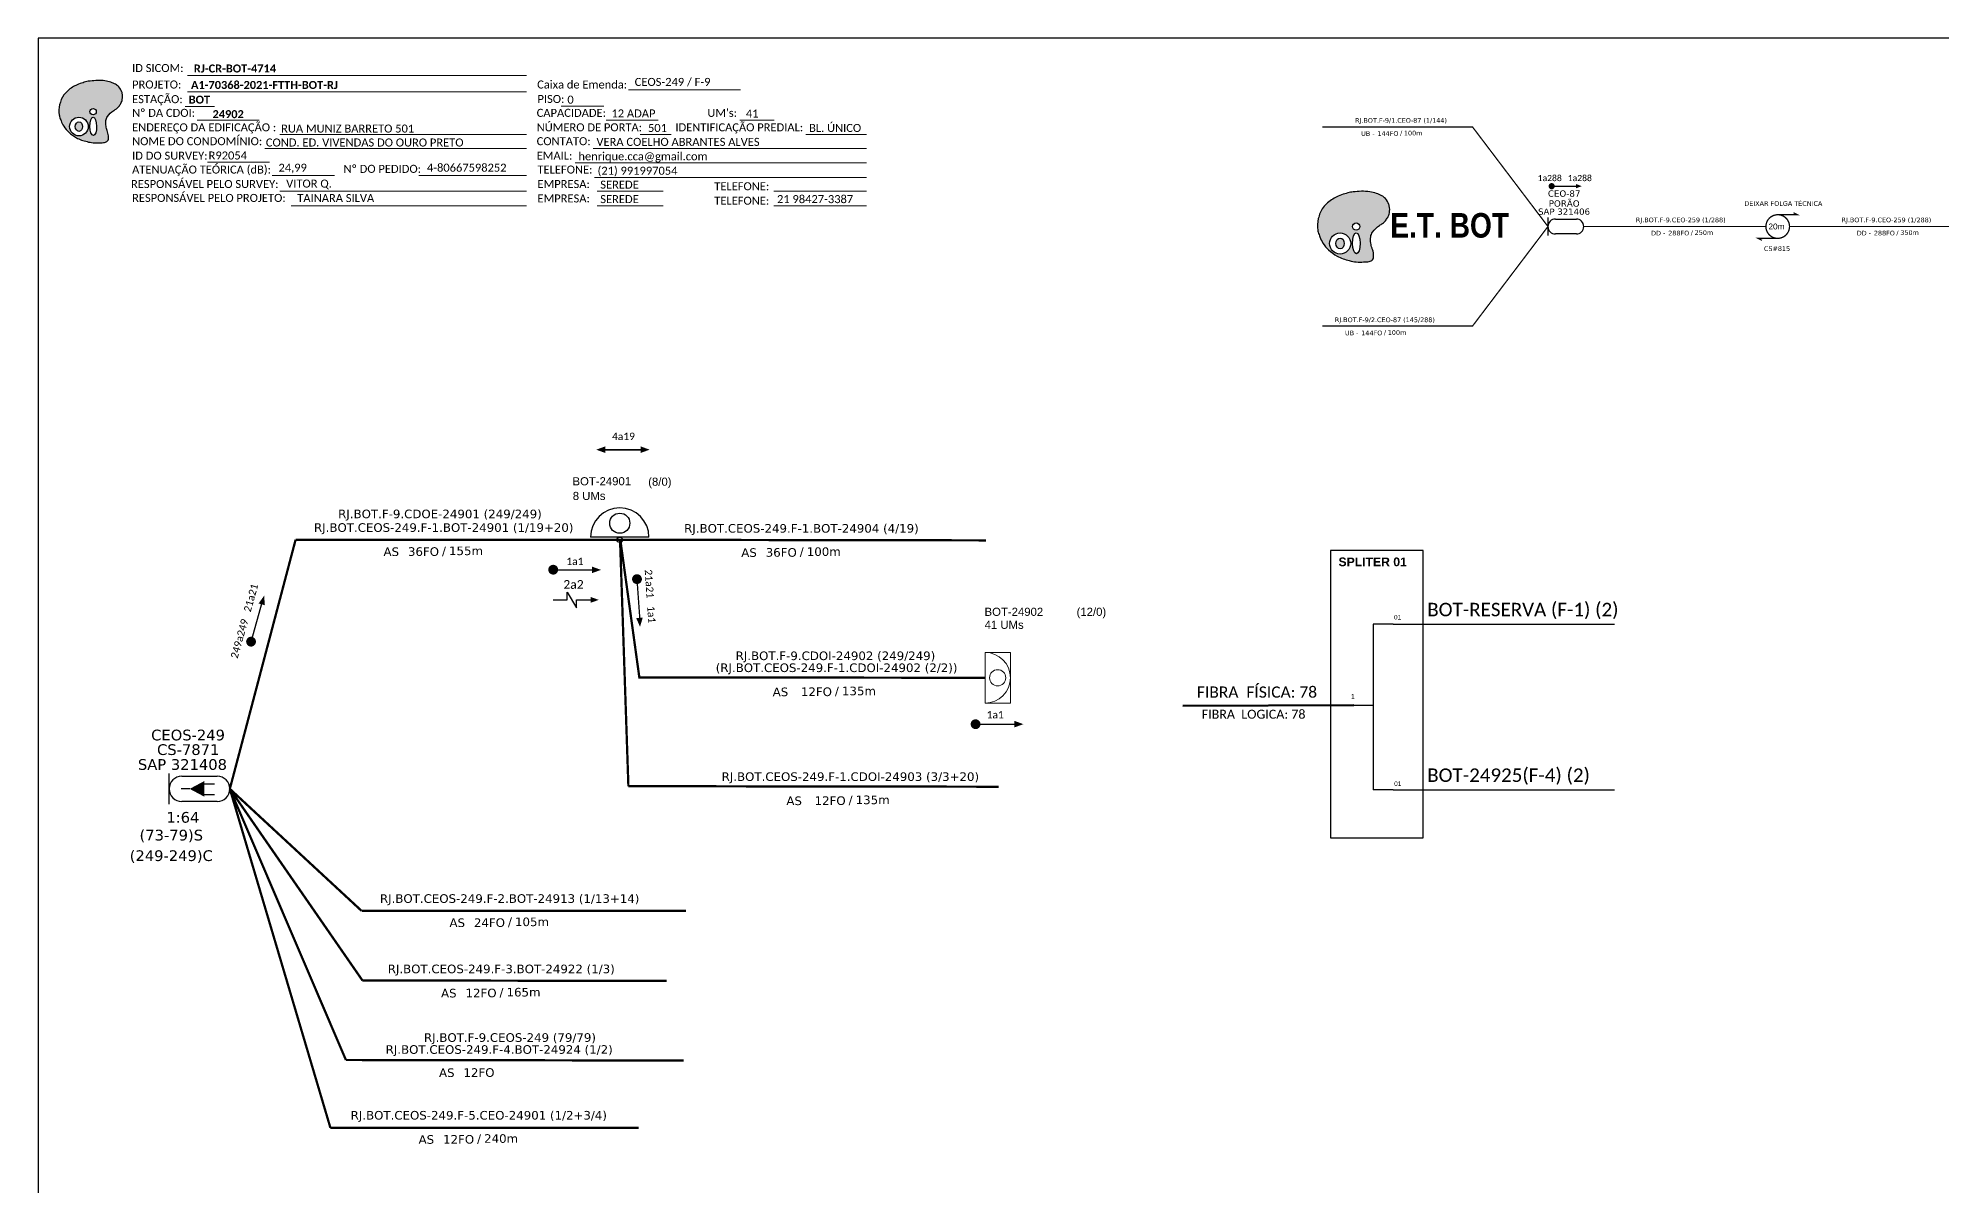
# Model space of a CAD drawing. Extents: x -89 to 749, y 705 to 1299.
# Drawn here: x -89.3 to 337.3, y 1041.9 to 1299 of the extents above; entities that cross this region are included whole.
import ezdxf
from ezdxf.enums import TextEntityAlignment as Align

# ---------------------------------------------------------------- set-up
doc = ezdxf.new("R2010")
doc.units = 0
for name, color, linetype, lineweight in [("20.0-LEGENDA DOS CDO'S", 1, 'Continuous', 0), ('20.1-CDO_INTERIOR', 1, 'Continuous', 0), ('20.2-CDO_POSTE', 1, 'Continuous', 5), ('40.1-ETIQUETAS', 1, 'Continuous', 20)]:
    doc.layers.add(name, color=color, linetype=linetype, lineweight=lineweight)
for name, color, linetype in [('20.4-CEOS', 1, 'Continuous'), ('20.5-CABO AÉREO', 1, 'Continuous'), ('20.5-CEO', 1, 'Continuous'), ('CAP a instalar', 1, 'Continuous'), ('E.T.', 7, 'Continuous'), ('label_cabos', 7, 'Continuous'), ('SETA', 7, 'Continuous'), ('texto', 255, 'Continuous'), ('UNIFILAR', 7, 'Continuous')]:
    doc.layers.add(name, color=color, linetype=linetype)
doc.styles.add('ARIAL', font='arial.ttf')
doc.styles.add('siredit', font='verdana.ttf')
doc.styles.get("Standard").update_dxf_attribs({"font": 'arial.ttf'})
doc.styles.add('SWISS BIT', font='swisscb.ttf')
doc.styles.add('WMF-Calibri0', font='calibri.ttf')
doc.styles.add('WMF-Calibri1', font='calibrib.ttf')
doc.linetypes.add('FENCELINE1', pattern='A,0.25,-0.1,[133,ltypeshp.shx,S=0.1,R=0,X=-0.1,Y=0],-0.1,1', length=1.45)

# ---------------------------------------------------------------- blocks, each defined once
blk = doc.blocks.new('OI')
h = blk.add_hatch(color=40)
edge = h.paths.add_edge_path()
edge.add_spline(control_points=[(4.35, -0.67), (3.92, -0.99), (3.26, -1.5), (2.81, -2.59), (2.9, -3.5), (3.06, -4.27), (3.31, -4.85), (3.37, -5.39), (3.4, -5.88), (3.2, -6.4), (2.54, -6.61), (1.65, -6.63), (0.55, -6.67), (-0.56, -6.42), (-1.61, -6.14), (-2.77, -5.61), (-3.92, -4.77), (-4.89, -3.7), (-5.34, -2.65), (-5.6, -1.94), (-5.85, -0.96), (-5.71, 0.47), (-5.1, 2.02), (-4.14, 3.02), (-3.3, 3.61), (-2.37, 4.16), (-1.36, 4.44), (-0.56, 4.7), (0.79, 4.85), (2.24, 4.97), (3.79, 4.57), (4.67, 4.21), (5.44, 3.65), (5.76, 2.99), (6.03, 2.21), (6.01, 1.46), (5.72, 0.64), (5.31, 0.08), (4.88, -0.38), (4.51, -0.55), (4.35, -0.67)], knot_values=[0, 0, 0, 0, 1.60434, 2.417191, 3.427595, 4.282808, 4.776746, 5.304182, 5.888771, 6.258406, 6.858137, 7.79129, 8.986195, 10.124242, 11.187857, 12.242908, 13.953784, 15.414161, 16.515391, 17.349188, 17.675853, 19.552021, 21.515531, 22.568638, 23.63245, 24.621084, 25.782718, 26.745347, 27.142653, 29.870543, 31.004649, 31.921532, 32.709589, 33.801391, 34.042471, 35.192333, 35.971461, 36.628871, 37.254359, 37.836911, 37.836911, 37.836911, 37.836911], degree=3, periodic=0)
h.paths.add_polyline_path([(1.13, -0.87, -1), (-0.04, -0.87, -1)], flags=16)
edge = h.paths.add_edge_path(flags=16)
edge.add_ellipse((0.56, -3.59), major_axis=(-0.02, 1.71), ratio=0.361305, start_angle=0, end_angle=360)
h.paths.add_polyline_path([(-0.36, -3.62, -1), (-3.8, -3.62, -1)], flags=16)
edge = h.paths.add_edge_path(flags=0)
edge.add_ellipse((-2.08, -3.62), major_axis=(0, 0.885), ratio=0.758294, start_angle=0, end_angle=360)
at = {"color": 40}
for centre, radius in [((-2.08, -3.62), 1.72), ((0.54, -0.87), 0.587)]:
    blk.add_circle(centre, radius, dxfattribs=at)
blk.add_ellipse((-2.08, -3.62), major_axis=(0, 0.885), ratio=0.758294, start_param=-3.141592653589792, end_param=3.141592653589792, dxfattribs=at)
blk.add_ellipse((0.56, -3.59), major_axis=(-0.02, 1.71), ratio=0.361305, dxfattribs=at)
at = {"color": 40, "start_tangent": (-0.800898, -0.598801), "end_tangent": (-0.800898, -0.598801)}
blk.add_spline([(4.35, -0.67), (3.2, -1.78), (2.9, -2.54), (2.92, -3.55), (3.12, -4.38), (3.28, -4.85), (3.37, -5.37), (3.35, -5.95), (3.2, -6.29), (2.66, -6.55), (1.73, -6.63), (0.54, -6.62), (-0.58, -6.41), (-1.6, -6.11), (-2.56, -5.67), (-3.95, -4.67), (-4.89, -3.56), (-5.37, -2.56), (-5.64, -1.78), (-5.72, -1.46), (-5.63, 0.42), (-4.84, 2.22), (-4.13, 2.99), (-3.27, 3.62), (-2.4, 4.09), (-1.3, 4.47), (-0.37, 4.72), (0.02, 4.77), (2.75, 4.8), (3.85, 4.53), (4.69, 4.16), (5.31, 3.68), (5.85, 2.73), (5.93, 2.5), (5.94, 1.35), (5.67, 0.62), (5.29, 0.08), (4.84, -0.36), (4.35, -0.67)], degree=3, dxfattribs=at)
blk = doc.blocks.new('CDOE-TEXTO PADRÃO')
at = {"layer": "20.0-LEGENDA DOS CDO'S", "color": 0, "style": 'ARIAL'}
for tag, p in [('CDO_N', (0.49, 7.39)), ('CORDOALHA', (0.5, 4.33)), ('SAP', (0.51, 1.67)), ('SPLITER_1', (0.59, -0.91)), ('SPLITER_2', (0.6, -3.55)), ('(XX-XX_F)S', (0.54, -8.29)), ('(XX-XX_L)S', (0.55, -10.83)), ('UMS', (0.55, -13.15))]:
    blk.add_attdef(tag, p, '', height=1.7, rotation=0.118, dxfattribs=at)
blk.add_attdef('FIBRAS_UTILIZADAS', text='', height=1.7, rotation=0.118, dxfattribs=at).set_placement((19.77, 7.43), align=Align.CENTER)
blk = doc.blocks.new('ETIQUETA_RS5F')
at = {"layer": '40.1-ETIQUETAS', "color": 0, "style": 'siredit'}
blk.add_text('/', height=1.5, dxfattribs=at).set_placement((1.58, -1.95), align=Align.MIDDLE_RIGHT)
for tag, p in [('ETIQUETA_R_PRIMARIA', (1.21, 4.1)), ('ETIQUETA_R_SECUNDARIA', (1.21, 2.1)), ('F_ATIVAS/F_MORTAS', (1.14, -4.24))]:
    blk.add_attdef(tag, text='', height=1.5, dxfattribs=at).set_placement(p, align=Align.MIDDLE_CENTER)
for tag, p in [('TIPO_CABO', (-6.58, -2.12)), ('CAP_CABO', (0.4, -2.09))]:
    blk.add_attdef(tag, text='', height=1.5, dxfattribs=at).set_placement(p, align=Align.MIDDLE_RIGHT)
blk.add_attdef('METROS', text='', height=1.5, dxfattribs=at).set_placement((2.14, -1.95), align=Align.MIDDLE_LEFT)
for tag, p in [('FUSÃO_1', (0.85, -8.39)), ('FUSÃO_2', (0.85, -10.6)), ('FUSÃO_3', (0.85, -12.93)), ('FUSÃO_4', (0.85, -15.14)), ('FUSÃO_5', (0.85, -17.16))]:
    blk.add_attdef(tag, text='', height=1.5, dxfattribs=at).set_placement(p, align=Align.CENTER)
blk = doc.blocks.new('CDOI_INT')
at = {"layer": '20.1-CDO_INTERIOR', "color": 0, "lineweight": 18}
blk.add_lwpolyline([(4.25, -4.25), (4.25, 4.25), (0, 4.25), (0, -4.25)], close=True, dxfattribs=at)
blk.add_circle((2.12, 0), 1.36, dxfattribs=at)
blk.add_arc((0, 0), 4.25, 270, 90, dxfattribs=at)
at = {"layer": "20.0-LEGENDA DOS CDO'S", "color": 0, "style": 'ARIAL'}
for tag, p in [('CDO_N', (-0.08, 10.38)), ('SURVEY', (-0.08, 8.2)), ('SPLITER_1', (21.18, 10.38)), ('SPLITER_2', (21.19, 8.68)), ('SAP', (-0.08, 6.23)), ('1:XX', (5.94, -2.22)), ('UMS', (5.94, -4.24))]:
    blk.add_attdef(tag, p, '', height=1.36, dxfattribs=at)
blk.add_attdef('FIBRAS_UTILIZADAS', text='', height=1.36, dxfattribs=at).set_placement((15.34, 10.38), align=Align.CENTER)

msp = doc.modelspace()

# ---------------------------------------------------------------- linework, layer by layer
at = {"color": 7}
for p, q in [((221.03, 1184.25), (200.29, 1184.25)), ((200.29, 1184.25), (200.29, 1119.86)), ((221.03, 1119.86), (221.03, 1184.25)), ((200.29, 1119.86), (221.03, 1119.86))]:
    msp.add_line(p, q, dxfattribs=at)
at = {"color": 7, "linetype": 'Continuous'}
for p, q in [((209.85, 1167.78), (209.85, 1130.66)), ((214.29, 1167.78), (209.85, 1167.78)), ((205.47, 1149.6), (209.83, 1149.6)), ((214.29, 1130.66), (209.85, 1130.66))]:
    msp.add_line(p, q, dxfattribs=at)
at = {"color": 10, "linetype": 'Continuous'}
for p, q in [((214.29, 1167.78), (263.93, 1167.76)), ((214.29, 1130.67), (263.93, 1130.66))]:
    msp.add_line(p, q, dxfattribs=at)
msp.add_lwpolyline([(-89.32, 705.02), (749.25, 705.02), (749.25, 1299.02), (-89.32, 1299.02), (-89.32, 705.02)])
at = {"color": 7, "lineweight": 0}
for points in [[(-55.85, 1290.67), (20.13, 1290.67)], [(-55.85, 1286.98), (20.13, 1286.98)], [(42.97, 1287.47), (68.1, 1287.47)], [(-56.36, 1283.7), (-49.81, 1283.7)], [(-53.7, 1280.63), (-39.76, 1280.63)], [(27.92, 1283.75), (37.41, 1283.75)], [(37.97, 1280.63), (49.59, 1280.63)], [(67.91, 1280.63), (75.58, 1280.63)], [(-35.13, 1277.4), (20.13, 1277.4)], [(45.56, 1277.4), (52.5, 1277.4)], [(82.73, 1277.4), (96.29, 1277.4)], [(-51.38, 1271.22), (-37.44, 1271.22)], [(-38.54, 1274.28), (20.13, 1274.28)], [(35.09, 1274.28), (96.32, 1274.28)], [(-36.84, 1268.25), (-22.9, 1268.25)], [(-4.01, 1268.26), (20.14, 1268.26)], [(31.05, 1271.05), (96.32, 1271.05)], [(35.33, 1267.81), (96.32, 1267.81)], [(-35.13, 1264.7), (20.13, 1264.7)], [(35.94, 1264.7), (50.74, 1264.7)], [(75.55, 1264.7), (96.32, 1264.7)], [(-32.64, 1261.46), (20.13, 1261.46)], [(35.94, 1261.46), (50.74, 1261.46)], [(75.55, 1261.46), (96.32, 1261.46)]]:
    msp.add_lwpolyline(points, dxfattribs=at)
at = {"color": 0}
for points, const_width in [([(249.47, 1265.85, 1), (250.17, 1265.85, 1)], 0.693), ([(300.47, 1259.46, 1.000012), (300.47, 1254.17, 0.999978)], 0.294)]:
    msp.add_lwpolyline(points, format="xyb", close=True, dxfattribs=dict(at, const_width=const_width))
at = {"color": 0, "const_width": 0.276}
for points in [[(300.47, 1259.46), (304.88, 1259.46), (304, 1259.9)], [(300.47, 1254.17), (296.06, 1254.17), (296.94, 1253.73)]]:
    msp.add_lwpolyline(points, dxfattribs=at)
at = {"const_width": 1.1}
for points in [[(25.55, 1179.95, 1), (26.65, 1179.95, 1)], [(44.84, 1178.39, 1), (44.91, 1177.29, 1)], [(-41.74, 1163.3, 1), (-41.45, 1164.36, 1)]]:
    msp.add_lwpolyline(points, format="xyb", close=True, dxfattribs=at)
at = {"color": 0}
msp.add_lwpolyline([(29.23, 1173.19), (29.23, 1174.94), (31.32, 1171.44), (31.32, 1173.19)], dxfattribs=at)
msp.add_lwpolyline([(120.19, 1145.34, 1.1, 1.1, 1), (121.29, 1145.34, 1.1, 1.1, 1)], format="xyseb", close=True)
at = {"layer": '20.4-CEOS', "color": 5}
for p, q in [((-57.13, 1133.7), (-49.18, 1133.7)), ((-49.18, 1128.03), (-57.13, 1128.03))]:
    msp.add_line(p, q, dxfattribs=at)
for points in [[(-59.96, 1127.45), (-59.96, 1134.28)], [(-55.35, 1130.86), (-57.26, 1130.86)], [(-52.21, 1131.99), (-49.8, 1131.99)], [(-52.21, 1129.63), (-49.8, 1129.63)]]:
    msp.add_lwpolyline(points, dxfattribs=at)
msp.add_lwpolyline([(-55.35, 1130.86, 0, 3.5, 0), (-52.07, 1130.86, 3.5, 3.5, 0)], format="xyseb", dxfattribs=at)
for centre, start, end in [((-57.13, 1130.86), 90, 270), ((-49.18, 1130.86), 270, 90)]:
    msp.add_arc(centre, 2.83, start, end, dxfattribs=at)
at = {"layer": '20.5-CABO AÉREO', "color": 7, "ltscale": 50, "const_width": 0.28}
for points in [[(198.44, 1279.1), (232.1, 1279.1), (248.99, 1256.82)], [(198.44, 1234.54), (232.1, 1234.54), (248.99, 1256.82)]]:
    msp.add_lwpolyline(points, dxfattribs=at)
at = {"layer": '20.5-CABO AÉREO', "color": 0, "ltscale": 50, "const_width": 0.28}
for points in [[(257.04, 1256.82), (297.82, 1256.82)], [(303.12, 1256.82), (343.9, 1256.82)]]:
    msp.add_lwpolyline(points, dxfattribs=at)
at = {"layer": '20.5-CEO', "color": 0}
for p, q in [((250.66, 1258.49), (255.35, 1258.49)), ((255.35, 1255.15), (250.66, 1255.15))]:
    msp.add_line(p, q, dxfattribs=at)
msp.add_lwpolyline([(248.99, 1258.83), (248.99, 1254.8)], dxfattribs=at)
for centre, start, end in [((250.66, 1256.82), 90, 270), ((255.35, 1256.82), 270, 90)]:
    msp.add_arc(centre, 1.67, start, end, dxfattribs=at)
at = {"layer": 'CAP a instalar', "color": 5, "linetype": 'FENCELINE1', "ltscale": 7, "const_width": 0.513}
for points in [[(-31.62, 1186.65), (-46.35, 1130.86)], [(-31.62, 1186.65), (41.08, 1186.65)]]:
    msp.add_lwpolyline(points, dxfattribs=at)
at = {"layer": 'CAP a instalar', "color": 7, "linetype": 'FENCELINE1', "ltscale": 7, "const_width": 0.513}
msp.add_lwpolyline([(41.08, 1186.65), (41.08, 1186.65), (123.05, 1186.52)], dxfattribs=at)
at = {"layer": 'CAP a instalar', "color": 251, "linetype": 'FENCELINE1', "ltscale": 7, "const_width": 0.513}
for points in [[(41.08, 1186.65), (42.95, 1131.46)], [(42.95, 1131.46), (125.93, 1131.34)]]:
    msp.add_lwpolyline(points, dxfattribs=at)
at = {"layer": 'CAP a instalar', "color": 1, "linetype": 'FENCELINE1', "ltscale": 7, "const_width": 0.513}
for points in [[(41.14, 1186.65), (45.4, 1155.83)], [(45.17, 1155.83), (122.86, 1155.74)]]:
    msp.add_lwpolyline(points, dxfattribs=at)
at = {"layer": 'CAP a instalar', "color": 255, "linetype": 'FENCELINE1', "ltscale": 7, "const_width": 0.513}
for points in [[(-46.35, 1130.86), (-16.85, 1103.55)], [(-46.35, 1130.86), (-16.64, 1087.95)], [(-46.35, 1130.86), (-20.34, 1070.13)], [(-23.82, 1054.95), (-46.35, 1130.86)], [(-16.85, 1103.55), (55.86, 1103.55)], [(-16.64, 1087.95), (51.56, 1087.84)], [(-20.34, 1070.13), (55.33, 1070.01)], [(-23.82, 1054.95), (45.23, 1054.92)]]:
    msp.add_lwpolyline(points, dxfattribs=at)
at = {"layer": 'label_cabos', "color": 5}
msp.add_line((47.56, 1187.25), (34.48, 1187.25), dxfattribs=at)
for centre, radius in [((41.02, 1190.36), 2.26), ((41.02, 1186.65), 0.606)]:
    msp.add_circle(centre, radius, dxfattribs=at)
msp.add_arc((41.02, 1187.25), 6.54, 0, 180, dxfattribs=at)
at = {"layer": 'SETA', "color": 0}
for points in [[(249.82, 1265.85), (255.78, 1265.85)], [(26.07, 1173.19), (29.23, 1173.19)], [(31.32, 1173.19), (34.48, 1173.19)]]:
    msp.add_lwpolyline(points, dxfattribs=at)
at = {"layer": 'SETA'}
for points in [[(37, 1206.82), (46.45, 1206.82)], [(46.45, 1206.82), (37, 1206.82)], [(26.1, 1179.95), (35.56, 1179.95)], [(44.87, 1177.84), (45.52, 1168.41)], [(-41.6, 1163.83), (-39.03, 1172.93)], [(120.74, 1145.34), (130.2, 1145.34)]]:
    msp.add_lwpolyline(points, dxfattribs=at)
at = {"layer": 'SETA', "color": 0}
for points in [[(255.3, 1266.32), (256.57, 1265.86), (255.3, 1265.39)], [(34.48, 1173.85), (36.3, 1173.19), (34.48, 1172.53)]]:
    msp.add_solid(points, dxfattribs=at)
at = {"layer": 'SETA'}
for points in [[(37.76, 1207.57), (35.74, 1206.83), (37.76, 1206.1)], [(45.69, 1207.57), (47.71, 1206.83), (45.69, 1206.1)], [(34.8, 1180.64), (36.82, 1179.91), (34.8, 1179.18)], [(-39.91, 1172.39), (-38.66, 1174.13), (-38.5, 1171.99)], [(46.16, 1169.21), (45.56, 1167.15), (44.7, 1169.11)], [(129.44, 1146.09), (131.45, 1145.35), (129.44, 1144.62)]]:
    msp.add_solid(points, dxfattribs=at)
at = {"layer": 'UNIFILAR', "color": 1, "linetype": 'Continuous', "lineweight": 60}
msp.add_line((205.47, 1149.6), (167.21, 1149.48), dxfattribs=at)

# ---------------------------------------------------------------- block references
at = {"color": 7, "xscale": 1.213923925163967, "yscale": 1.213923925163967, "zscale": 1.213923925163967, "rotation": 0.1532896023949059}
msp.add_blockref('OI', (-77.65, 1283.61), dxfattribs=at)
at = {"layer": '20.2-CDO_POSTE', "color": 5}
ref = msp.add_blockref('CDOE-TEXTO PADRÃO', (38.23, 1186.66), dxfattribs=dict(at, xscale=1.069200003147125, yscale=1.069200003147125, zscale=1.069200003147125))
ref.add_attrib('CDO_N', 'BOT-24901', (30.43, 1198.84), dxfattribs={"layer": "20.0-LEGENDA DOS CDO'S", "color": 0, "height": 1.817, "rotation": 0.118, "style": 'ARIAL'})
ref.add_attrib('CORDOALHA', '8 UMs', (30.49, 1195.56), dxfattribs={"layer": '20.1-CDO_INTERIOR', "color": 0, "height": 1.817, "rotation": 0.118, "style": 'ARIAL'})
ref.add_attrib('FIBRAS_UTILIZADAS', '       (8/0)', dxfattribs={"layer": "20.0-LEGENDA DOS CDO'S", "color": 0, "height": 1.8175, "rotation": 0.118, "style": 'ARIAL'}).set_placement((47.53, 1198.75), align=Align.CENTER)
at = {"layer": '40.1-ETIQUETAS', "color": 0}
ref = msp.add_blockref('ETIQUETA_RS5F', (215.23, 1279.12), dxfattribs=dict(at, xscale=0.7, yscale=0.7, zscale=0.7))
ref.add_attrib('ETIQUETA_R_SECUNDARIA', 'RJ.BOT.F-9/1.CEO-87 (1/144)', dxfattribs={"color": 0, "height": 1.05, "style": 'siredit'}).set_placement((216.06, 1280.59), align=Align.MIDDLE_CENTER)
ref.add_attrib('TIPO_CABO', 'UB - ', dxfattribs={"color": 0, "height": 1.05, "style": 'siredit'}).set_placement((210.6, 1277.64), align=Align.MIDDLE_RIGHT)
ref.add_attrib('CAP_CABO', '144FO', dxfattribs={"color": 0, "height": 1.05, "style": 'siredit'}).set_placement((215.49, 1277.65), align=Align.MIDDLE_RIGHT)
ref.add_attrib('METROS', '100m', dxfattribs={"color": 0, "height": 1.05, "style": 'siredit'}).set_placement((216.71, 1277.75), align=Align.MIDDLE_LEFT)
ref = msp.add_blockref('ETIQUETA_RS5F', (211.61, 1234.45), dxfattribs=dict(at, xscale=0.7, yscale=0.7, zscale=0.7))
ref.add_attrib('ETIQUETA_R_SECUNDARIA', 'RJ.BOT.F-9/2.CEO-87 (145/288)', dxfattribs={"color": 0, "height": 1.05, "style": 'siredit'}).set_placement((212.44, 1235.92), align=Align.MIDDLE_CENTER)
ref.add_attrib('TIPO_CABO', 'UB - ', dxfattribs={"color": 0, "height": 1.05, "style": 'siredit'}).set_placement((206.98, 1232.97), align=Align.MIDDLE_RIGHT)
ref.add_attrib('CAP_CABO', '144FO', dxfattribs={"color": 0, "height": 1.05, "style": 'siredit'}).set_placement((211.87, 1232.98), align=Align.MIDDLE_RIGHT)
ref.add_attrib('METROS', '100m', dxfattribs={"color": 0, "height": 1.05, "style": 'siredit'}).set_placement((213.09, 1233.08), align=Align.MIDDLE_LEFT)
at = {"layer": '40.1-ETIQUETAS', "color": 7}
ref = msp.add_blockref('ETIQUETA_RS5F', (80.21, 1186.51), dxfattribs=dict(at, xscale=1.283039983498748, yscale=1.283039983498748, zscale=1.283039983498748))
ref.add_attrib('ETIQUETA_R_SECUNDARIA', 'RJ.BOT.CEOS-249.F-1.BOT-24904 (4/19)', dxfattribs={"color": 0, "height": 1.9246, "style": 'siredit'}).set_placement((81.72, 1189.21), align=Align.MIDDLE_CENTER)
ref.add_attrib('TIPO_CABO', 'AS', dxfattribs={"color": 0, "height": 1.925, "style": 'siredit'}).set_placement((71.72, 1183.79), align=Align.MIDDLE_RIGHT)
ref.add_attrib('CAP_CABO', '36FO', dxfattribs={"color": 0, "height": 1.925, "style": 'siredit'}).set_placement((80.68, 1183.82), align=Align.MIDDLE_RIGHT)
ref.add_attrib('METROS', '100m', dxfattribs={"color": 0, "height": 1.925, "style": 'siredit'}).set_placement((82.92, 1184), align=Align.MIDDLE_LEFT)
at = {"layer": '40.1-ETIQUETAS'}
ref = msp.add_blockref('CDOI_INT', (122.86, 1155.74), dxfattribs=dict(at, xscale=1.336957873303117, yscale=1.336957873303117, zscale=1.336957873303117))
ref.add_attrib('CDO_N', 'BOT-24902', (122.75, 1169.61), dxfattribs={"layer": "20.0-LEGENDA DOS CDO'S", "color": 0, "height": 1.819, "style": 'ARIAL'})
ref.add_attrib('FIBRAS_UTILIZADAS', '(12/0)', (143.37, 1169.61), dxfattribs={"layer": "20.0-LEGENDA DOS CDO'S", "color": 0, "height": 1.819, "style": 'ARIAL'})
ref.add_attrib('SURVEY', '41 UMs', (122.76, 1166.7), dxfattribs={"layer": "20.0-LEGENDA DOS CDO'S", "color": 0, "height": 1.819, "style": 'ARIAL'})
at = {"layer": '40.1-ETIQUETAS', "color": 251}
ref = msp.add_blockref('ETIQUETA_RS5F', (91.16, 1130.9), dxfattribs=dict(at, xscale=1.283039976607909, yscale=1.283039976607909, zscale=1.283039976607909))
ref.add_attrib('ETIQUETA_R_SECUNDARIA', 'RJ.BOT.CEOS-249.F-1.CDOI-24903 (3/3+20)', dxfattribs={"color": 0, "height": 1.9246, "style": 'siredit'}).set_placement((92.68, 1133.6), align=Align.MIDDLE_CENTER)
ref.add_attrib('TIPO_CABO', 'AS ', dxfattribs={"color": 0, "height": 1.925, "style": 'siredit'}).set_placement((82.67, 1128.19), align=Align.MIDDLE_RIGHT)
ref.add_attrib('CAP_CABO', '12FO', dxfattribs={"color": 0, "height": 1.925, "style": 'siredit'}).set_placement((91.63, 1128.22), align=Align.MIDDLE_RIGHT)
ref.add_attrib('METROS', '135m', dxfattribs={"color": 0, "height": 1.925, "style": 'siredit'}).set_placement((93.87, 1128.4), align=Align.MIDDLE_LEFT)
at = {"layer": '40.1-ETIQUETAS', "color": 255}
ref = msp.add_blockref('ETIQUETA_RS5F', (14.83, 1103.59), dxfattribs=dict(at, xscale=1.283039983498748, yscale=1.283039983498748, zscale=1.283039983498748))
ref.add_attrib('ETIQUETA_R_SECUNDARIA', 'RJ.BOT.CEOS-249.F-2.BOT-24913 (1/13+14)', dxfattribs={"color": 0, "height": 1.9246, "style": 'siredit'}).set_placement((16.34, 1106.29), align=Align.MIDDLE_CENTER)
ref.add_attrib('TIPO_CABO', 'AS', dxfattribs={"color": 0, "height": 1.925, "style": 'siredit'}).set_placement((6.34, 1100.88), align=Align.MIDDLE_RIGHT)
ref.add_attrib('CAP_CABO', '24FO', dxfattribs={"color": 0, "height": 1.925, "style": 'siredit'}).set_placement((15.3, 1100.9), align=Align.MIDDLE_RIGHT)
ref.add_attrib('METROS', '105m', dxfattribs={"color": 0, "height": 1.925, "style": 'siredit'}).set_placement((17.54, 1101.08), align=Align.MIDDLE_LEFT)
ref = msp.add_blockref('ETIQUETA_RS5F', (12.94, 1087.83), dxfattribs=dict(at, xscale=1.283039983498748, yscale=1.283039983498748, zscale=1.283039983498748))
ref.add_attrib('ETIQUETA_R_SECUNDARIA', 'RJ.BOT.CEOS-249.F-3.BOT-24922 (1/3)', dxfattribs={"color": 0, "height": 1.9246, "style": 'siredit'}).set_placement((14.46, 1090.53), align=Align.MIDDLE_CENTER)
ref.add_attrib('TIPO_CABO', 'AS', dxfattribs={"color": 0, "height": 1.925, "style": 'siredit'}).set_placement((4.45, 1085.11), align=Align.MIDDLE_RIGHT)
ref.add_attrib('CAP_CABO', '12FO', dxfattribs={"color": 0, "height": 1.925, "style": 'siredit'}).set_placement((13.41, 1085.14), align=Align.MIDDLE_RIGHT)
ref.add_attrib('METROS', '165m', dxfattribs={"color": 0, "height": 1.925, "style": 'siredit'}).set_placement((15.65, 1085.32), align=Align.MIDDLE_LEFT)
at = {"layer": 'E.T.', "color": 7, "xscale": 1.375702247231054, "yscale": 1.375702236309712, "zscale": 1.375702235375007}
msp.add_blockref('OI', (205.28, 1258), dxfattribs=at)

# ---------------------------------------------------------------- texts
at = {"color": 7, "lineweight": 0, "style": 'WMF-Calibri0'}
for s, height, p in [('ID SICOM:', 1.793, (-68.25, 1291.42)), ('PROJETO:', 1.793, (-68.25, 1287.73)), ('Caixa de Emenda:', 1.7927, (22.51, 1287.73)), ('ESTAÇÃO:', 1.793, (-68.25, 1284.45)), ('PISO:', 1.793, (22.58, 1284.49)), ('ENDEREÇO DA EDIFICAÇÃO :', 1.7927, (-68.25, 1278.14)), ('Nº DA CDOI:', 1.7927, (-68.25, 1281.38)), ('CAPACIDADE:', 1.7927, (22.4, 1281.38)), ('NÚMERO DE PORTA:', 1.7927, (22.4, 1278.14)), ('IDENTIFICAÇÃO PREDIAL:', 1.7927, (53.48, 1278.14)), ("UM's:", 1.793, (60.64, 1281.38)), ('NOME DO CONDOMÍNIO:', 1.7927, (-68.25, 1275.03)), ('CONTATO:', 1.793, (22.4, 1275.03)), ('ID DO SURVEY:', 1.7927, (-68.25, 1271.79)), ('EMAIL:', 1.793, (22.4, 1271.79)), ('RESPONSÁVEL PELO SURVEY:', 1.7927, (-68.49, 1265.44)), ('ATENUAÇÃO TEÓRICA (dB):', 1.7927, (-68.25, 1268.68)), ('Nº DO PEDIDO:', 1.7927, (-20.88, 1268.84)), ('TELEFONE:', 1.793, (22.58, 1268.68)), ('EMPRESA:', 1.793, (22.58, 1265.44)), ('RESPONSÁVEL PELO PROJETO:', 1.7927, (-68.25, 1262.33)), ('EMPRESA:', 1.793, (22.58, 1262.21)), ('TELEFONE:', 1.793, (62.19, 1264.94)), ('TELEFONE:', 1.793, (62.19, 1261.7))]:
    msp.add_text(s, height=height, dxfattribs=at).set_placement(p)
at = {"color": 7}
for s, height, style, p in [(' RJ-CR-BOT-4714 ', 1.7927, 'WMF-Calibri1', (-55.05, 1291.32)), ('A1-70368-2021-FTTH-BOT-RJ', 1.7927, 'WMF-Calibri1', (-55.05, 1287.63)), ('CEOS-249 / F-9', 1.7927, 'WMF-Calibri0', (44.36, 1288.31)), ('BOT', 1.793, 'WMF-Calibri1', (-55.57, 1284.35)), ('0', 1.79, 'WMF-Calibri0', (29.28, 1284.34)), ('12 ADAP', 1.793, 'WMF-Calibri0', (39.15, 1281.25)), ('501', 1.793, 'WMF-Calibri0', (47.34, 1278)), ('41', 1.793, 'WMF-Calibri0', (69.27, 1281.23)), ('BL. ÚNICO', 1.793, 'WMF-Calibri0', (83.43, 1278)), ('COND. ED. VIVENDAS DO OURO PRETO', 1.7927, 'WMF-Calibri0', (-38.28, 1274.74)), ('RUA MUNIZ BARRETO 501', 1.7927, 'WMF-Calibri0', (-34.86, 1277.86)), ('VERA COELHO ABRANTES ALVES', 1.7927, 'WMF-Calibri0', (35.79, 1274.88)), ('R92054', 1.793, 'WMF-Calibri0', (-51.11, 1271.83)), ('henrique.cca@gmail.com', 1.7927, 'WMF-Calibri0', (31.75, 1271.65)), ('24,99', 1.793, 'WMF-Calibri0', (-35.45, 1269.09)), ('VITOR Q.', 1.793, 'WMF-Calibri0', (-33.73, 1265.54)), ('4-80667598252', 1.7927, 'WMF-Calibri0', (-2.2, 1269.1)), ('(21) 991997054', 1.7927, 'WMF-Calibri0', (36.04, 1268.41)), ('SEREDE', 1.793, 'WMF-Calibri0', (36.65, 1265.3)), ('TAINARA SILVA', 1.7927, 'WMF-Calibri0', (-31.24, 1262.3)), ('SEREDE', 1.793, 'WMF-Calibri0', (36.65, 1262.06)), ('21 98427-3387 ', 1.7927, 'WMF-Calibri0', (76.25, 1262.06))]:
    msp.add_text(s, height=height, dxfattribs=dict(at, style=style)).set_placement(p)
at = {"color": 7, "style": 'WMF-Calibri1'}
msp.add_text('24902', height=1.793, dxfattribs=at).set_placement((-46.73, 1281.09), align=Align.CENTER)
at = {"color": 0}
msp.add_text('20m', height=1.323, dxfattribs=at).set_placement((298.39, 1256.16))
at = {"color": 5, "insert": (249.38, 1267.67), "char_height": 1.386, "width": 17.5736, "attachment_point": 5}
msp.add_mtext('{\\fCalibri|b0|i0|c0|p34;\\C7;1a288}', dxfattribs=at)
at = {"color": 0, "insert": (256.12, 1267.67), "char_height": 1.386, "width": 17.5736, "attachment_point": 5}
msp.add_mtext('{\\fCalibri|b0|i0|c0|p34;\\C7;1a288}', dxfattribs=at)
at = {"insert": (125.13, 1147.46), "char_height": 1.65, "width": 27.8947, "attachment_point": 5, "style": 'ARIAL'}
msp.add_mtext('\\C7;\\fCalibri|b0|i0|c0|p34;1a1', dxfattribs=at)
at = {"layer": '20.4-CEOS', "color": 7, "style": 'siredit'}
for s, p in [('CEO-87', (252.62, 1264.2)), ('PORÃO', (252.62, 1261.97))]:
    msp.add_text(s, height=1.419, dxfattribs=at).set_placement(p, align=Align.MIDDLE_CENTER)
at = {"layer": '20.4-CEOS', "color": 0, "style": 'siredit'}
msp.add_text('SAP 321406', height=1.4, dxfattribs=at).set_placement((252.59, 1260.15), align=Align.MIDDLE_CENTER)
at = {"layer": '20.4-CEOS', "color": 5, "linetype": 'Continuous', "style": 'siredit'}
for s, p in [('CEOS-249', (-55.72, 1144.12)), ('CS-7871', (-55.68, 1140.85)), ('SAP 321408', (-56.97, 1137.52)), ('1:64', (-56.87, 1125.68))]:
    msp.add_text(s, height=2.401, dxfattribs=at).set_placement(p, align=Align.TOP_CENTER)
at = {"layer": '20.4-CEOS', "color": 0, "linetype": 'Continuous', "style": 'siredit'}
msp.add_text('(73-79)S', height=2.401, dxfattribs=at).set_placement((-59.47, 1121.7), align=Align.TOP_CENTER)
at = {"layer": '20.4-CEOS', "color": 1, "linetype": 'Continuous', "style": 'siredit'}
msp.add_text('(249-249)C', height=2.401, dxfattribs=at).set_placement((-59.47, 1117.1), align=Align.TOP_CENTER)
at = {"layer": '40.1-ETIQUETAS', "color": 0, "style": 'siredit'}
for s, p in [('DEIXAR FOLGA TÉCNICA', (301.72, 1261.97)), ('RJ.BOT.F-9.CEO-259 (1/288)', (278.74, 1258.29)), ('RJ.BOT.F-9.CEO-259 (1/288)', (324.81, 1258.29)), ('CS#815', (300.32, 1251.86))]:
    msp.add_text(s, height=1.05, dxfattribs=at).set_placement(p, align=Align.MIDDLE_CENTER)
for s, p in [('DD - ', (275.75, 1255.34)), ('288FO', (280.64, 1255.35)), ('/', (281.47, 1255.45)), ('DD - ', (321.83, 1255.34)), ('288FO', (326.72, 1255.35)), ('/', (327.54, 1255.45))]:
    msp.add_text(s, height=1.05, dxfattribs=at).set_placement(p, align=Align.MIDDLE_RIGHT)
for s, p in [('250m', (281.86, 1255.45)), ('350m', (327.94, 1255.45))]:
    msp.add_text(s, height=1.05, dxfattribs=at).set_placement(p, align=Align.MIDDLE_LEFT)
at = {"layer": '40.1-ETIQUETAS', "color": 7, "linetype": 'Continuous', "style": 'siredit'}
msp.add_text('RJ.BOT.CEOS-249.F-1.BOT-24901 (1/19+20)', height=1.9246, dxfattribs=at).set_placement((1.57, 1189.39), align=Align.MIDDLE_CENTER)
at = {"layer": '40.1-ETIQUETAS', "color": 1, "linetype": 'Continuous', "style": 'siredit'}
msp.add_text('RJ.BOT.F-9.CDOE-24901 (249/249)', height=1.9246, dxfattribs=at).set_placement((0.73, 1192.44), align=Align.MIDDLE_CENTER)
at = {"layer": '40.1-ETIQUETAS', "color": 7, "linetype": 'Continuous', "style": 'siredit'}
for s, p in [('AS', (-8.44, 1183.98)), ('36FO', (0.52, 1184.01))]:
    msp.add_text(s, height=1.925, dxfattribs=at).set_placement(p, align=Align.MIDDLE_RIGHT)
at = {"layer": '40.1-ETIQUETAS', "color": 7, "style": 'siredit'}
msp.add_text('/', height=1.92, dxfattribs=at).set_placement((2.08, 1184.18), align=Align.MIDDLE_RIGHT)
at = {"layer": '40.1-ETIQUETAS', "color": 7, "linetype": 'Continuous', "style": 'siredit'}
msp.add_text('155m', height=1.925, dxfattribs=at).set_placement((2.76, 1184.18), align=Align.MIDDLE_LEFT)
at = {"layer": '40.1-ETIQUETAS', "color": 10, "linetype": 'Continuous', "style": 'siredit'}
msp.add_text('RJ.BOT.F-9.CDOI-24902 (249/249)', height=1.9246, dxfattribs=at).set_placement((89.34, 1160.67), align=Align.MIDDLE_CENTER)
at = {"layer": '40.1-ETIQUETAS', "color": 5, "linetype": 'Continuous', "style": 'siredit'}
msp.add_text('(RJ.BOT.CEOS-249.F-1.CDOI-24902 (2/2))', height=1.9246, dxfattribs=at).set_placement((89.6, 1157.99), align=Align.MIDDLE_CENTER)
at = {"layer": '40.1-ETIQUETAS', "linetype": 'Continuous', "style": 'siredit'}
for s, p in [('AS ', (79.6, 1152.58)), ('12FO', (88.56, 1152.61))]:
    msp.add_text(s, height=1.925, dxfattribs=at).set_placement(p, align=Align.MIDDLE_RIGHT)
at = {"layer": '40.1-ETIQUETAS', "style": 'siredit'}
msp.add_text('/', height=1.92, dxfattribs=at).set_placement((90.11, 1152.79), align=Align.MIDDLE_RIGHT)
at = {"layer": '40.1-ETIQUETAS', "linetype": 'Continuous', "style": 'siredit'}
msp.add_text('135m', height=1.925, dxfattribs=at).set_placement((90.8, 1152.79), align=Align.MIDDLE_LEFT)
at = {"layer": '40.1-ETIQUETAS', "color": 255, "linetype": 'Continuous', "style": 'siredit'}
for s, p in [('RJ.BOT.F-9.CEOS-249 (79/79)', (16.41, 1075.16)), ('RJ.BOT.CEOS-249.F-4.BOT-24924 (1/2)', (14, 1072.48)), ('RJ.BOT.CEOS-249.F-5.CEO-24901 (1/2+3/4)', (9.43, 1057.75))]:
    msp.add_text(s, height=1.9246, dxfattribs=at).set_placement(p, align=Align.MIDDLE_CENTER)
for s, p in [('AS', (4, 1067.29)), ('12FO', (12.95, 1067.32)), ('AS', (-0.58, 1052.33)), ('12FO', (8.38, 1052.36))]:
    msp.add_text(s, height=1.925, dxfattribs=at).set_placement(p, align=Align.MIDDLE_RIGHT)
at = {"layer": '40.1-ETIQUETAS', "color": 255, "style": 'siredit'}
msp.add_text('/', height=1.92, dxfattribs=at).set_placement((9.94, 1052.54), align=Align.MIDDLE_RIGHT)
at = {"layer": '40.1-ETIQUETAS', "color": 255, "linetype": 'Continuous', "style": 'siredit'}
msp.add_text('240m', height=1.925, dxfattribs=at).set_placement((10.62, 1052.54), align=Align.MIDDLE_LEFT)
at = {"layer": 'E.T.', "color": 40, "style": 'SWISS BIT'}
msp.add_text('E.T. BOT', height=5.503, dxfattribs=at).set_placement((226.96, 1254.33), align=Align.CENTER)
at = {"layer": 'texto'}
for s, insert, char_height, width, attachment_point in [('\\C7;\\fCalibri|b0|i0|c0|p34;4a19', (41.84, 1209.8), 1.65, 27.8947, 5), ('\\C10;\\fArial|b1|i0|c0|p34;SPLITER 01', (209.71, 1181.69), 1.9528, 18.2841, 5), ('\\C7;\\fArial|b0|i0|;\\H1.0273588255048;01 ', (215.3, 1169.3, 1.1), 1.9528, 3.9163, 5), ('{\\fCalibri|b0|i0|c0|p34;\\C1;BOT-RESERVA (F-1) (2)\\C3; }', (221.94, 1172.53), 3.0175, 90.9653, 1), ('\\C7;\\fCalibri|b0|i0|c0|p34;FIBRA  FÍSICA: 78', (183.79, 1152.52), 2.5145, 38.016, 5), ('\\C7;\\fArial|b0|i0|;\\H1.0273588255048;1', (205.29, 1151.61), 1.9528, 1.9343, 5), ('\\C7;\\fCalibri|b0|i0|c0|p34;FIBRA  LOGICA: 78', (183.03, 1147.57), 2.0117, 38.016, 5), ('\\C7;\\fArial|b0|i0|;\\H1.0273588255048;01 ', (215.33, 1132.02, 1.1), 1.9528, 3.9163, 5)]:
    msp.add_mtext(s, dxfattribs=dict(at, insert=insert, char_height=char_height, width=width, attachment_point=attachment_point))
at = {"layer": 'texto', "color": 7, "insert": (30.96, 1181.81), "char_height": 1.65, "width": 27.8947, "attachment_point": 5}
msp.add_mtext('\\C7;\\fCalibri|b0|i0|c0|p34;1a1', dxfattribs=at)
at = {"layer": 'texto', "color": 2, "insert": (30.65, 1176.64), "char_height": 1.9573, "width": 33.0894, "attachment_point": 5}
msp.add_mtext('\\C3;\\fCalibri|b0|i0|c0|p34;2a2', dxfattribs=at)
at = {"layer": 'texto', "char_height": 1.65, "width": 27.8947, "attachment_point": 5}
for s, insert, rotation in [('{\\fCalibri|b0|i0|c0|p34;\\C7;21a21   1a1}', (47.83, 1173.99), 273.9122), ('{\\fCalibri|b0|i0|c0|p34;\\C7;249a249   21a21}', (-43.08, 1168.44), 74.2785)]:
    msp.add_mtext(s, dxfattribs=dict(at, insert=insert, rotation=rotation))
at = {"layer": 'texto', "color": 0, "insert": (221.93, 1135.43), "char_height": 3.0175, "width": 90.9653, "attachment_point": 1}
msp.add_mtext('{\\fCalibri|b0|i0|c0|p34;BOT-24925(F-4) (2) }', dxfattribs=at)

doc.saveas('drawing.dxf')
